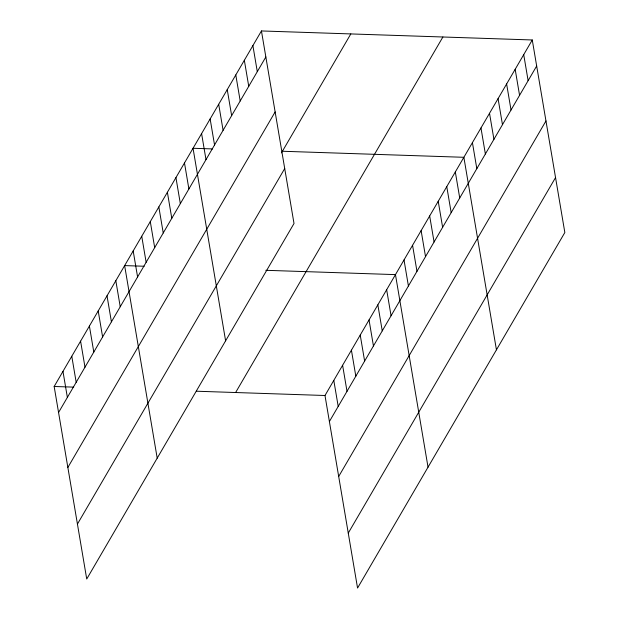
<?xml version="1.0" encoding="UTF-8"?>
<svg xmlns="http://www.w3.org/2000/svg" width="619" height="619" viewBox="0 0 619 619"><rect width="100%" height="100%" fill="white"/><g stroke="black" fill="none" stroke-linecap="round" stroke-linejoin="round"><path stroke-width="0.93" d="M261.442 30.95L294.01 223.498L86.73 579.028L54.163 386.48L261.442 30.95L532.27 39.972L564.838 232.52L357.558 588.05L324.99 395.502L532.27 39.972M58.565 412.509L265.845 56.979M67.858 467.461L275.138 111.931M281.459 152.878L350.818 33.929M77.429 524.076L284.717 168.546M235.615 392.523L442.902 36.993M329.393 421.531L536.673 66.001M338.686 476.483L545.973 120.953M348.265 533.098L555.545 177.568M212.588 148.924L193.035 148.274L225.61 340.821M282.411 151.253L463.871 157.296L496.438 349.843M144.188 266.247L124.636 265.597L157.203 458.153M265.806 270.302L395.464 274.619L428.031 467.167M54.163 386.48L73.707 387.13M196.293 391.216L324.99 395.502M523.72 54.634L528.123 80.663M515.17 69.305L519.573 95.334M506.621 83.967L511.023 109.996M498.071 98.63L502.473 124.667M489.521 113.3L493.923 139.329M480.971 127.963L485.373 153.992M472.421 142.625L476.823 168.662M455.321 171.958L459.724 197.995M446.771 186.629L451.174 212.657M438.221 201.291L442.624 227.32M429.671 215.954L434.074 241.99M421.121 230.624L425.524 256.653M412.564 245.286L416.974 271.323M404.014 259.957L408.416 285.986M386.658 289.731L391.061 315.76M377.845 304.842L382.248 330.871M369.04 319.953L373.443 345.982M360.227 335.057L364.63 361.094M351.422 350.168L355.824 376.205M342.609 365.28L347.011 391.309M333.796 380.391L338.206 406.42M252.892 45.613L257.295 71.649M244.343 60.283L248.745 86.312M235.793 74.945L240.195 100.982M227.243 89.616L231.645 115.645M218.693 104.278L223.095 130.307M210.143 118.941L214.545 144.978M201.593 133.611L205.995 159.64M184.485 162.944L188.888 188.973M175.935 177.607L180.338 203.636M167.385 192.269L171.788 218.306M158.835 206.939L163.238 232.968M150.285 221.602L154.688 247.631M141.736 236.272L146.138 262.301M133.186 250.935L137.588 276.964M115.823 280.709L120.225 306.738M107.017 295.82L111.42 321.849M98.204 310.931L102.607 336.96M89.399 326.043L93.802 352.072M80.586 341.146L84.989 367.183M71.781 356.258L76.183 382.294M62.968 371.369L67.37 397.398"/></g></svg>
